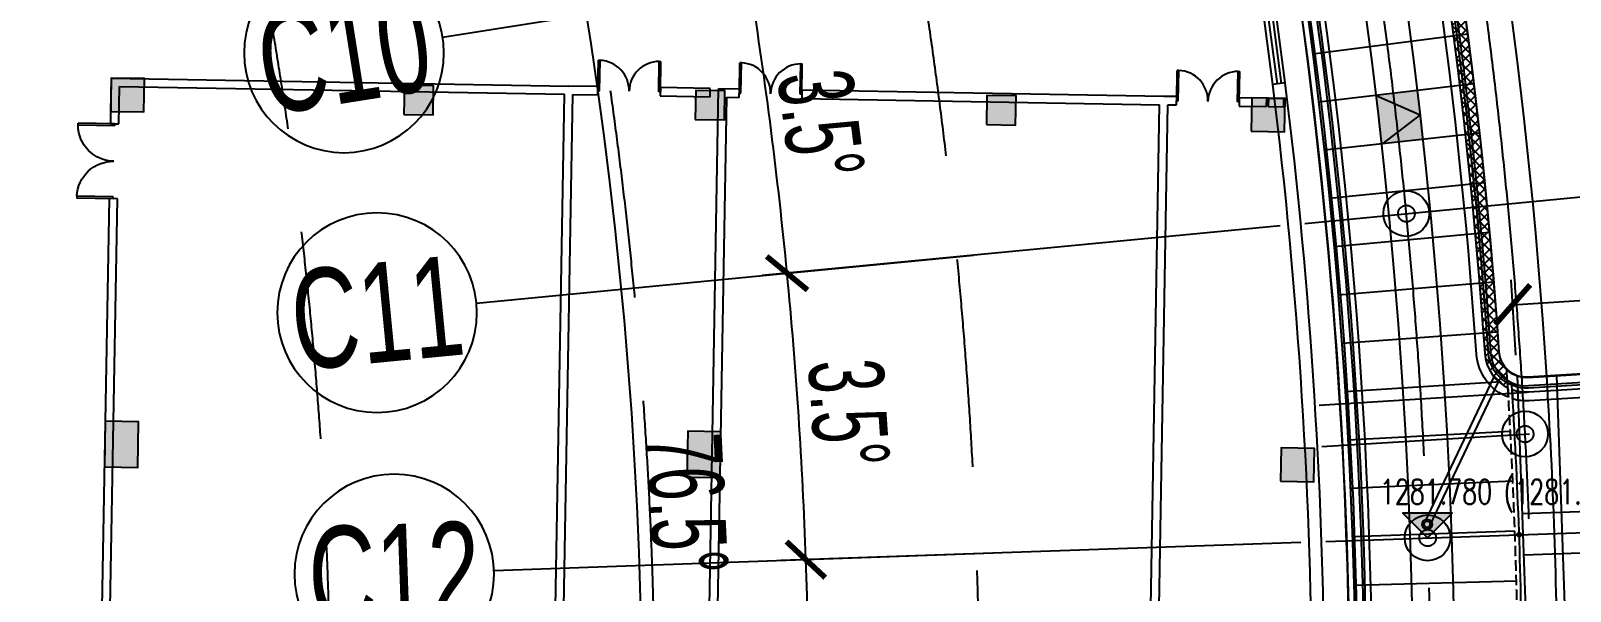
# Model space of a CAD drawing. Extents: x 1962160 to 37842216, y -162679 to 2997677.
# Drawn here: x 37707960 to 37744955, y 2760064 to 2773540 of the extents above; entities that cross this region are included whole.
import ezdxf
from ezdxf.enums import TextEntityAlignment as Align

# ---------------------------------------------------------------- set-up
doc = ezdxf.new("R2010")
doc.units = 0
doc.header["$LTSCALE"] = 1000
for name, pattern in [('__DASH', [0.35, 0.25, -0.1]), ('CENTER', [2, 1.25, -0.25, 0.25, -0.25]), ('CENTER2', [28.575000000000003, 19.05, -3.175, 3.175, -3.175]), ('DASH', [0.35, 0.25, -0.1]), ('HIDDEN', [0.375, 0.25, -0.125])]:
    doc.linetypes.add(name, pattern=pattern)
doc.layers.get('0').update_dxf_attribs({"color": 8})
doc.layers.get('Defpoints').update_dxf_attribs({"color": 8})
for name, color, linetype in [('#幕墙线-平面', 8, 'Continuous'), ('#标注', 8, 'Continuous'), ('#虚线', 8, 'HIDDEN'), ('#轴线', 8, 'CENTER2'), ('1-WIN-1', 8, 'Continuous'), ('A-AL-E', 8, 'Continuous'), ('A-COLS-PLAN-C', 8, 'DASH'), ('A-COLS-PLAN-S', 8, 'DASH'), ('A-DETL-ALUM', 8, 'Continuous'), ('A-DIMS-ELEV', 8, 'Continuous'), ('A-FLOR', 8, 'Continuous'), ('A-FLOR-OTLN', 8, 'Continuous'), ('A-FLOR-UNDR', 8, '__DASH'), ('A-GRID', 8, 'CENTER'), ('A-HATH', 8, 'Continuous'), ('A-ROOF-DRAN', 8, 'Continuous'), ('A-STRS-HRAL', 8, 'Continuous'), ('COLUMN', 8, 'Continuous'), ('DIM', 8, 'Continuous'), ('G-ACCS', 8, 'Continuous'), ('PUB_HATCH', 8, 'Continuous'), ('周边建筑', 8, 'Continuous'), ('建-填充', 8, 'Continuous'), ('水-雨水-压力流-标识', 8, 'Continuous')]:
    doc.layers.add(name, color=color, linetype=linetype)
doc.layers.add('A-X-CHEK', color=8, linetype='Continuous', plot=False)
doc.styles.add('#文字', font='jrs.shx', dxfattribs={"width": 0.7, "bigfont": 'hztxt.shx'})
doc.styles.add('_TCH_DIM', font='SIMPLEX', dxfattribs={"bigfont": 'GBCBIG'})
doc.styles.add('JHZX', font='jrs.shx', dxfattribs={"width": 0.6, "bigfont": 'jhz.shx'})
doc.dimstyles.new('JZBZ-600', dxfattribs={"dimscale": 600, "dimtxt": 3, "dimasz": 1.5, "dimexe": 1, "dimexo": 1, "dimgap": 0.5, "dimtad": 1, "dimdec": 0, "dimdsep": 46, "dimtxsty": 'JHZX', "dimblk1": 'ARCHTICK', "dimblk2": 'ARCHTICK', "dimsah": 1, "dimcen": 0, "dimclrd": 1, "dimclre": 1, "dimclrt": 2, "dimadec": 1, "dimazin": 2, "dimtfac": 1, "dimtdec": 0, "dimtix": 1, "dimtmove": 0, "dimatfit": 3, "dimfxl": 1, "dimtolj": 1, "dimlwd": -1, "dimlwe": -1, "dimarcsym": 1})

# ---------------------------------------------------------------- blocks, each defined once
blk = doc.blocks.new('排水沟区域')
at = {"layer": 'A-HATH'}
h = blk.add_hatch(dxfattribs=at)
h.set_pattern_fill('ANSI37', color=256, scale=100)
h.set_pattern_definition([(45, (0, 0), (-112.2532015133644, 112.2532015133644), []), (135, (0, 0), (-112.2532015133644, -112.2532015133644), [])])
edge = h.paths.add_edge_path()
edge.add_arc((35778214.13878883, 2927624.965237803), 650.0000000036937, 183.9388823932484, 223.5627937521552, ccw=False)
edge.add_arc((35647972.51225553, 2918657.177440425), 129900.0000000662, 3.938884257588553, 38.97795766836391)
edge.add_line((35748955.2148303, 3000367.053102507), (35748683.21338074, 3000146.791373039))
edge.add_arc((35647972.51225566, 2918657.17744047), 129549.9999999376, 3.938884257573193, 38.97789835857748, ccw=False)
edge.add_arc((35778214.13878738, 2927624.965258901), 1000.000000002873, 183.938884257331, 243.7486610001553)
edge.add_arc((35647972.50986589, 2918657.177302167), 130050.0023937305, 3.558072409215487, 3.756253554398149)
blk.add_lwpolyline([(35777743.13609562, 2927177.018295643, -0.1746354518207903), (35777565.67415892, 2927580.315223805, 0.1540892544204838), (35748955.2148303, 3000367.053102507), (35748683.21338074, 3000146.791373039, -0.1540889894882649), (35777216.50089744, 2927556.272897216, 0.2670597927759777), (35777771.82913741, 2926728.102853881, 0.0008647285902376794)], format="xyb", close=True, dxfattribs=at)
blk = doc.blocks.new('A$C58e34137')
at = {"layer": 'A-X-CHEK'}
blk.add_blockref('排水沟区域', (-35647972.51433039, -2918657.17947907), dxfattribs=at)
blk = doc.blocks.new('雨水立管')
for radius in [80, 50]:
    blk.add_circle((-3.725290298461914e-09, 2.328306436538696e-10), radius)
blk = doc.blocks.new('雨水')
at = {"layer": 'A-ROOF-DRAN'}
for points in [[(35775765.0887767, 2923481.512267035), (35777439.27865133, 2926992.832543749)], [(35775900.48591738, 2923416.955204703), (35777550.27924085, 2926877.107984771)]]:
    blk.add_lwpolyline(points, dxfattribs=at)
at = {"xscale": 1.5, "yscale": 1.5, "zscale": 1.5}
blk.add_blockref('雨水立管', (35775832.78734705, 2923449.233735869), dxfattribs=at)
blk = doc.blocks.new('1100')
at = {"layer": 'A-DETL-ALUM', "ltscale": 0.3}
blk.add_circle((35572079.41488183, 2737404.62498665), 550, dxfattribs=at)
blk = doc.blocks.new('_YZHK')
blk.add_circle((0, 0), 0.5)
blk = doc.blocks.new('ASDFASD')
at = {"layer": 'A-COLS-PLAN-C', "ltscale": 0.3, "xscale": 400, "yscale": 400, "zscale": 400}
for p in [(35775333.45583668, 2930920.641475452), (35778186.51124921, 2925619.538112086), (35775844.56857269, 2923122.56804359)]:
    blk.add_blockref('_YZHK', p, dxfattribs=at)
blk = doc.blocks.new('$WINLIB2D$00000001')
for points in [[(-0.4999999999999964, 0.5000000000000142), (-0.4999999999999964, -0.4999999999999858)], [(-0.4999999999999964, 0.5000000000000142), (0.5000000000000036, 0.5000000000000142)], [(0.5000000000000036, -0.4999999999999858), (0.5000000000000036, 0.5000000000000142)], [(0.5000000000000036, 0.1666666666666714), (-0.4999999999999964, 0.1666666666666714)], [(0.5000000000000036, -0.1666666666666572), (-0.4999999999999964, -0.1666666666666572)], [(-0.4999999999999964, -0.4999999999999858), (0.5000000000000036, -0.4999999999999858)]]:
    blk.add_lwpolyline(points)
blk = doc.blocks.new('$DorLib2D$00000002')
at = {"layer": '1-WIN-1'}
for p, q in [((-0.5000000000002274, 1.70530256582424e-13), (-0.5, 0.4875000000000114)), ((-0.4750000000001364, 0.4875000000002387), (-0.5, 0.4875000000000114)), ((-0.4750000000001364, 1.70530256582424e-13), (-0.4750000000001364, 0.4875000000002387)), ((0.4749999999999091, 5.684341886080801e-14), (0.4749999999999091, 0.4875000000001251)), ((0.4749999999999091, 0.4875000000001251), (0.4999999999997726, 0.4875000000001251)), ((0.5, -5.684341886080801e-14), (0.4999999999997726, 0.4875000000001251)), ((-0.5000000000002274, 1.70530256582424e-13), (-0.4750000000001364, 1.70530256582424e-13)), ((0.5, -5.684341886080801e-14), (0.4749999999999091, 5.684341886080801e-14))]:
    blk.add_line(p, q, dxfattribs=at)
for centre, start, end in [((-0.4875000000001819, 5.684341886080801e-14), 0, 88.53071642340379), ((0.4874999999999545, 5.684341886080801e-14), 91.46928357659621, 180)]:
    blk.add_arc(centre, 0.4875, start, end, dxfattribs=at)
blk = doc.blocks.new('_FZH')
blk.add_lwpolyline([(-0.5, -0.5), (0.5, -0.5), (0.5, 0.5), (-0.5, 0.5)], close=True)
at = {"layer": 'PUB_HATCH'}
blk.add_solid([(-0.5, -0.5), (0.5, -0.5), (-0.5, 0.5), (0.5, 0.5)], dxfattribs=at)
blk = doc.blocks.new('567')
at = {"layer": '周边建筑'}
for p, q in [((12985.57901015133, 124725.8382987827), (12956.65461957455, 124427.2281401013)), ((13252.37157806009, 124249.686639071), (13340.11599964648, 124601.6102921367)), ((13340.11599964648, 124601.6102921367), (13534.17514490336, 124553.2259130185)), ((13446.43072331697, 124201.3022599523), (13534.17514490336, 124553.2259130185)), ((13242.43034018576, 124209.8145117536), (13082.27317552269, 123567.4592093229)), ((13436.48948545009, 124161.430132627), (13242.43034018576, 124209.8145117536)), ((13252.37157806009, 124249.686639071), (13446.43072331697, 124201.3022599523)), ((13276.33232078701, 123519.0748302042), (13436.48948545009, 124161.430132627)), ((13082.27317552269, 123567.4592093229), (13276.33232078701, 123519.0748302042)), ((12719.39033213258, 122112.0156199113), (12643.94311700016, 121809.4133679415)), ((12913.44947739691, 122063.6312407921), (12719.39033213258, 122112.0156199113)), ((12643.94311700016, 121809.4133679415), (10539.22262553126, 113367.8405504227)), ((12862.19445179403, 121858.0585614522), (12913.44947739691, 122063.6312407921)), ((45852.24914517999, 113632.7141110599), (12862.19445179403, 121858.0585614522)), ((10733.28177078813, 113319.4561713045), (12813.8100726828, 121663.9994161949)), ((45803.86476606131, 113438.6549658035), (12813.8100726828, 121663.9994161949)), ((10539.22262553126, 113367.8405504227), (10733.28177078813, 113319.4561713045)), ((10176.3397821486, 111912.3969610035), (10055.3788343519, 111427.2490978907)), ((10370.39892740548, 111864.0125818849), (10176.3397821486, 111912.3969610035)), ((10297.82235872746, 111572.9238640293), (10370.39892740548, 111864.0125818849)), ((43433.55181825161, 103105.1358892624), (10055.3788343519, 111427.2490978907)), ((43287.87705210596, 103347.5794136375), (10297.82235872746, 111572.9238640293)), ((10006.99445523322, 111233.1899526194), (9716.688180483878, 110068.835081026)), ((9910.747325748205, 110020.4507019068), (10201.05360048264, 111184.8055735002)), ((10201.05360048264, 111184.8055735002), (10006.99445523322, 111233.1899526194)), ((9716.688180483878, 110068.835081026), (9910.747325748205, 110020.4507019068)), ((9353.80533709377, 108613.3914916143), (9184.460010200739, 107934.1844832976)), ((9547.864482358098, 108565.0071124961), (9353.80533709377, 108613.3914916143)), ((9402.711345009506, 107982.8296768074), (9547.864482358098, 108565.0071124961)), ((6523.319104403257, 97260.93127696216), (9184.460010200739, 107934.1844832976)), ((6765.762628778815, 97406.6060430929), (9354.326965898275, 107788.7705315505)), ((42344.38165927678, 99563.42608116567), (9354.326965898275, 107788.7705315505)), ((42392.76603839546, 99757.4852264151), (9402.711345009506, 107982.8296768074)), ((7639.02878241241, 97188.87633705884), (6765.762628778815, 97406.6060430929)), ((6523.319104403257, 97260.93127696216), (7590.644403293729, 96994.81719180942)), ((7590.644403293729, 96994.81719180942), (7639.02878241241, 97188.87633705884)), ((9385.56108970195, 96753.41692498326), (9337.17671059072, 96559.35777972592)), ((9337.17671059072, 96559.35777972592), (37087.6344820857, 89640.39156557573)), ((37136.01886119694, 89834.45071083307), (9385.56108970195, 96753.41692498326))]:
    blk.add_line(p, q, dxfattribs=at)
blk.add_lwpolyline([(-47073.25338561833, 116876.4681862746, -0.0744215799525629), (-10790.70054857433, 125537.0892229746), (-8338.038720555604, 115699.9999267608), (8338.038676522672, 115699.9999267608), (10790.70050453395, 125537.0892229751, -0.07442158046754624), (47073.25353706628, 116876.4681253135, -0.07421954768420427)], format="xyb", dxfattribs=at)
for centre, radius, start, end in [((-2.201646566390991e-05, -4.607392475008965e-05), 126000, 68.06235922378528, 111.9376407861825), ((-7.75754451751709e-05, 1.432048156857491e-05), 125400.0000000253, 70.27070677301897, 84.05618004111938), ((-7.75754451751709e-05, 1.432048156857491e-05), 125100.0000000252, 70.2706950240314, 84.05519375427872)]:
    blk.add_arc(centre, radius, start, end, dxfattribs=at)
at = {"layer": 'COLUMN'}
for p, xscale, yscale, zscale, rotation in [((13640.48992242664, 124152.9179450185), 799.9999999999872, 799.9999999999872, 799.9999999999872, 76.0000000000087), ((21997.1483246088, 122947.6943870131), 799.9999999999872, 799.9999999999872, 799.9999999999872, 76.0000000000087), ((12088.56606877595, 117928.4913424985), 700.0000000000595, 700.0000000000595, 700.0000000000595, 75.99999999999785), ((10395.11279957741, 111136.421258565), 700.0000000000595, 700.0000000000595, 700.0000000000595, 75.99999999999785), ((18545.59690029919, 109104.2773355283), 799.9999999999873, 1099.99999999994, 1099.99999999994, 75.99999999999152), ((8701.659476064146, 104344.350956901), 700.0000000000595, 700.0000000000595, 700.0000000000595, 75.99999999999785), ((7008.206206865609, 97552.28087296896), 799.9999999997608, 799.9999999997608, 799.9999999997608, 75.99999999995309), ((15158.69030758739, 95520.1369499322), 799.9999999999873, 1099.99999999994, 1099.99999999994, 75.99999999999152)]:
    blk.add_blockref('_FZH', p, dxfattribs=dict(at, xscale=xscale, yscale=yscale, zscale=zscale, rotation=rotation))
at = {"layer": '周边建筑'}
for name, p, xscale, yscale, zscale, rotation in [('$WINLIB2D$00000001', (12075.30946690589, 124663.3041555583), -1800, 300.0000000000001, 1800, 354.4673970493914), ('$DorLib2D$00000002', (12997.86132645607, 122815.5452250619), 1500.000000000001, 1500.000000000001, 1500.000000000001, 76.00000000002495), ('$DorLib2D$00000002', (10454.81077647209, 112615.9265661538), 1500.000000000001, 1500.000000000001, 1500.000000000001, 76.00000000000983), ('$DorLib2D$00000002', (9632.276331424713, 109316.921096764), 1499.999999999999, 1499.999999999999, 1499.999999999999, 75.99999999998785), ('$DorLib2D$00000002', (8488.102746494114, 96874.11705839634), -1800, 1800, -1800, 166.0000000000006)]:
    blk.add_blockref(name, p, dxfattribs=dict(at, xscale=xscale, yscale=yscale, zscale=zscale, rotation=rotation))
blk = doc.blocks.new('DIAN')
at = {"layer": 'A-FLOR-OTLN'}
h = blk.add_hatch(color=256, dxfattribs=at)
h.dxf.hatch_style = 1
edge = h.paths.add_edge_path()
edge.add_arc((35536772.41172721, 2753987.120531246), 50, 0, 360)
blk.add_circle((35536772.41172721, 2753987.120531246), 50, dxfattribs=at)
blk = doc.blocks.new('总体道路0521')
at = {"layer": 'G-ACCS'}
for radius, start, end in [(223.8000000007542, 2.615028490091015, 87.02539691564355), (130.9999999943868, 3.653077652685774, 42.07717189144375), (137.9999999943868, 3.645302214745482, 25.64449446965705), (130.9999999943868, 0.3469283966017434, 3.653077652685774)]:
    blk.add_arc((35647972.51118848, 2918657.176535503), radius, start, end, dxfattribs=at)
blk = doc.blocks.new('A$C06ac024f')
at = {"layer": 'A-DIMS-ELEV'}
blk.add_hatch(color=256, dxfattribs=at).paths.add_polyline_path([(127869.9584106952, 4467.204180768691), (127269.9584106952, 5067.204180768691), (128469.9584106952, 5067.204180768691)])
at = {"layer": 'A-AL-E'}
for points in [[(146966.1108442098, 9139.118675829377), (130293.5131061152, 8119.378913449589, -0.411971783023191), (129393.6296410561, 8909.40498467395, 0.2085567122118536), (81515.31024506688, 100882.8259750819, -0.4119750127441655), (81384.31683558226, 102073.1150699067), (91782.78928811848, 115145.4842241406)], [(146953.5622105077, 9338.72490592394), (130281.3033982068, 8319.005873133894, -0.4119717830233011), (129593.1572190449, 8923.143457010388, 0.2085567122118591), (81641.00849476457, 101038.3893063087, -0.4119750127432668), (81540.83706398308, 101948.6103788218), (91939.0993520841, 115020.7153262636)]]:
    blk.add_lwpolyline(points, format="xyb", dxfattribs=at)
for centre, radius in [((-0.004684269428253174, 0.00567364227026701), 126149.999999992), ((-0.004684269428253174, 0.00567364227026701), 126199.999999992), ((-0.004684276878833771, 0.005673648323863745), 126199.9999999989)]:
    blk.add_arc(centre, radius, 351.0834287830491, 34.92498159711911, dxfattribs=at)
at = {"layer": 'A-DIMS-ELEV'}
for p, q in [((127869.9584106952, 4467.204180768691), (127269.9584106952, 5067.204180768691)), ((127269.9584106952, 5067.204180768691), (128469.9584106952, 5067.204180768691)), ((127869.9584106952, 4467.204180768691), (128469.9584106952, 5067.204180768691))]:
    blk.add_line(p, q, dxfattribs=at)
at = {"layer": 'A-FLOR-OTLN'}
blk.add_lwpolyline([(130145.7280032486, 1053.933199216612, 0.01370342682490498), (129892.5500779971, 8182.103042650502)], format="xyb", dxfattribs=at)
blk.add_lwpolyline([(130070.7114523053, 4542.175169539638), (147160.2945942804, 5138.956563179381)], dxfattribs=at)
at = {"layer": 'A-FLOR-UNDR'}
blk.add_lwpolyline([(130044.202333577, 1227.491356802173, 0.01336815846064744), (129792.7478845567, 8175.81637544604)], format="xyb", dxfattribs=at)
at = {"layer": 'A-STRS-HRAL'}
for points in [[(129813.0462543592, 7846.935393485241, -0.2921176871007272), (129044.4563795775, 8885.362658081576, 0.1540888374545785), (100555.2670410722, 81363.75576079264), (100710.6964408681, 81489.61960624158, -0.1540889894881771), (129243.9839575663, 8899.101130418945, 0.2670597927890374), (129799.3121975809, 8070.931087060366, -0.0004314040462649551), (129813.0462543592, 7846.935393484775)], [(103310.9296712726, 72392.50074449694, -0.0004002233398614249), (103426.6898901165, 72227.01827567676), (103606.6081442609, 72318.69121340662, -0.1935717540683458), (124826.7109548077, -19560.50461522304), (124624.2663757429, -19560.50461522304, -0.0004012567173373277), (124592.7107252777, -19760.50461522304), (124997.6942270324, -19760.50461522304, 0.1942794498697185), (103670.8411152959, 72575.88480162481), (103310.9296712726, 72392.50074449647)]]:
    blk.add_lwpolyline(points, format="xyb", dxfattribs=at)
blk.add_lwpolyline([(146987.4185210764, 8789.767868706025, 0.000339558691519595), (146975.3443833217, 8989.403120215517), (130302.6703870445, 7969.658693685662, -0.1021960107899122), (129902.2178099155, 8027.152806579601, -0.000412078296468395), (129915.2725876644, 7813.022464814596, 0.08432738074264279), (130314.8800949529, 7770.031734001357)], format="xyb", close=True, dxfattribs=at)
at = {"xscale": 1000, "yscale": 1000, "zscale": 1000}
blk.add_blockref('总体道路0521', (-35647972511.19448, -2918657176.530752), dxfattribs=at)
at = {"layer": 'A-COLS-PLAN-S'}
blk.add_blockref('ASDFASD', (-35647972.51693987, -2918657.171766797), dxfattribs=at)
at = {"layer": 'A-FLOR-OTLN'}
blk.add_blockref('DIAN', (-35406701.85112597, -2749444.831742959), dxfattribs=at)
at = {"layer": 'A-ROOF-DRAN'}
blk.add_blockref('雨水', (-35647972.51693987, -2918657.171766797), dxfattribs=at)
at = {"layer": '周边建筑', "rotation": 283.0000003899075}
blk.add_blockref('567', (-0.006137371063232422, 0.004641769453883171), dxfattribs=at)
at = {"layer": '水-雨水-压力流-标识'}
for p in [(-35444720.56920711, -2725139.347373944), (-35441867.51379473, -2730440.450737308), (-35444209.45647113, -2732937.420805882)]:
    blk.add_blockref('1100', p, dxfattribs=at)
at = {"layer": 'A-DIMS-ELEV', "style": '_TCH_DIM', "width": 0.7058823529411765}
for s, p in [('(1281.680)', (129701.9584106952, 5277.204180768691)), ('1281.780', (126721.9584106952, 5277.204180768691))]:
    blk.add_text(s, height=595, dxfattribs=at).set_placement(p)
blk = doc.blocks.new('A$C41f195f4')
at = {"layer": '建-填充', "ltscale": 10}
h = blk.add_hatch(color=256, dxfattribs=at)
h.dxf.hatch_style = 1
edge = h.paths.add_edge_path()
edge.add_line((127625.6825533509, 15215.22417963436), (126632.7176131085, 15096.81544538029))
edge.add_arc((-7.450580596923828e-09, -1.83936208486557e-07), 127529.443685294, 6.269250618529384, 6.798562651338727, ccw=False)
edge.add_line((126766.7799010202, 13926.32471974799), (127760.7963021398, 14035.55564581882))
edge.add_arc((-7.450580596923828e-09, 6.379559636116028e-07), 128529.4436852028, 6.269264102359728, 6.798575973594287)
edge = h.paths.add_edge_path()
edge.add_line((128434.7321673259, -4933.30185085535), (127435.4676943868, -4894.954564309679))
edge.add_arc((4.470348358154297e-08, 5.00120222568512e-07), 127529.4436852418, 357.270970084699, 357.8002793729326, ccw=False)
edge.add_line((127384.8099208102, -6072.001985478215), (128383.6775138676, -6119.578585076611))
edge.add_arc((2.235174179077148e-08, 2.975575625896454e-07), 128529.4436852568, 357.2709861288366, 357.8002952768489)
at = {"layer": 'DIM', "ltscale": 10}
blk.add_lwpolyline([(126632.7176131085, 15096.81544537982), (127693.8704369143, 14631.92902126629), (126766.7799010202, 13926.32471974753)], dxfattribs=at)
blk = doc.blocks.new('A$C80b62fe7')
at = {"layer": '#幕墙线-平面'}
for points in [[(218719.7094477937, 197989.2938197274), (201348.7543122098, 196926.8406891157, -0.4119717830239575), (200385.3496613875, 197772.6333065447, 0.2085567122118526), (152529.1790638864, 289703.5068392851, -0.4119750127440977), (152388.9390607923, 290977.8163408032), (163222.968982771, 304597.7436151779)], [(218703.8368275166, 198248.8088673172), (201332.8816919327, 197186.3557367055, -0.4119717830233011), (200644.7355127707, 197790.493320582, 0.2085567122118591), (152692.5867884904, 289905.7391698803, -0.4119750127432668), (152592.4153577089, 290815.9602423934), (163426.4452796876, 304435.8875167696)]]:
    blk.add_lwpolyline(points, format="xyb", dxfattribs=at)
for points in [[(201193.0801410303, 193912.3018396874), (218194.4231405556, 194506.0018169521)], [(201227.9796375707, 192912.911012663), (218229.322637096, 193506.6109899278)]]:
    blk.add_lwpolyline(points, dxfattribs=at)
for centre, radius, start, end in [((71051.57360945642, 188867.3555372115), 128529.4436852644, 333.5022467601689, 195.775796910644), ((71051.57360945642, 188867.3555372115), 127529.4436852644, 333.539850647279, 195.7883970499479), ((71051.57360945642, 188867.3555372139), 126409.999999992, 351.0834286526117, 34.9249813998656), ((71051.57360945642, 188867.3555372139), 126149.999999992, 351.0834286526117, 34.9249813998656)]:
    blk.add_arc(centre, radius, start, end, dxfattribs=at)
blk = doc.blocks.new('DASWQE')
at = {"layer": '#幕墙线-平面', "ltscale": 10}
for points in [[(128838.5535001829, 16572.17929222202), (125119.1957193762, 16093.76765103778)], [(128986.1456529126, 15381.29461439606), (125262.5271286666, 14937.26186113991)], [(129122.7304203808, 14189.09733176045), (125395.1689178646, 13779.48135918099)], [(129248.2961467654, 12995.6891837297), (125517.1097676158, 12620.52494752547)], [(129362.8321165591, 11801.17201304901), (125628.3392717764, 11460.49152888497)], [(129466.3285555318, 10605.64775710599), (125728.8479382619, 10299.48009788338)], [(129558.7766315341, 9409.218439229764), (125818.6271898896, 9137.589732601307)], [(129640.1684552282, 8211.98615998635), (125897.669365108, 7974.919586169533)], [(130030.46491725, 8358.998908838257), (130296.5170995817, 740.2611988224089)], [(130973.1067673862, 8365.41422866378), (131237.3102316484, 799.6168777211569)], [(129865.0358331352, 7022.409721352626), (125965.9677186385, 6811.568878143094)], [(129924.3275628835, 5822.448424143717), (126023.5164220482, 5647.636886273976)], [(129972.5314102694, 4621.990945639554), (126070.3105642647, 4483.222937879618)], [(130009.6432711557, 3421.139741681051), (126106.3461519778, 3318.426401406527)]]:
    blk.add_lwpolyline(points, dxfattribs=at)
at = {"layer": 'DIM', "ltscale": 10}
blk.add_blockref('A$C80b62fe7', (-71047.03888088465, -188862.9763723449), dxfattribs=at)
blk = doc.blocks.new('_ARCHTICK')
at = {"const_width": 0.15}
blk.add_lwpolyline([(-0.5, -0.5), (0.5, 0.5)], dxfattribs=at)
blk = doc.blocks.new('*D143')
at = {"layer": '#标注', "color": 1, "transparency": 16777216}
for p, q in [((36905420.97353678, 2923016.09336888), (36892928.57389459, 2922580.259475116)), ((36905454.01584712, 2915388.375621648), (36892958.3091552, 2915715.964193314))]:
    blk.add_line(p, q, dxfattribs=at)
blk.add_arc((36780603.45404896, 2918661.469190465), 112993.4582866376, 358.4982726601343, 1.998120402384351, dxfattribs=at)
at = {"layer": 'Defpoints', "color": 0, "transparency": 16777216}
for p in [(36906020.6087196, 2923037.01339578), (36780603.45404896, 2918661.469190465), (36893594.97967643, 2918000.59707481), (36906053.80976833, 2915372.651370208)]:
    blk.add_point(p, dxfattribs=at)
at = {"layer": '#标注', "color": 1, "transparency": 16777216, "xscale": 900, "yscale": 900, "zscale": 900}
for p, rotation in [((36893528.20907742, 2922601.179502017), 91.99812040238434), ((36893558.1030764, 2915700.239941874), 268.4982726601343)]:
    blk.add_blockref('_ARCHTICK', p, dxfattribs=dict(at, rotation=rotation))
at = {"layer": '#标注', "color": 2, "transparency": 16777216, "insert": (36894795.84092312, 2919156.136194555), "char_height": 1800, "attachment_point": 5, "rotation": 270.2481965312595, "style": 'JHZX'}
blk.add_mtext('\\A1;3.5°', dxfattribs=at)
blk = doc.blocks.new('*D144')
at = {"layer": '#标注', "color": 1, "transparency": 16777216}
for p, q in [((36904922.28992538, 2930628.213491368), (36892479.80118528, 2929430.518225248)), ((36905420.9735368, 2923016.093368873), (36892928.57389481, 2922580.259475125))]:
    blk.add_line(p, q, dxfattribs=at)
blk.add_arc((36780603.45404896, 2918661.469190536), 112993.4582868511, 1.998120402348372, 5.49826562548923, dxfattribs=at)
at = {"layer": 'Defpoints', "color": 0, "transparency": 16777216}
for p in [(36905519.5293849, 2930685.702864142), (36893424.57876337, 2924899.692799711), (36906020.60871962, 2923037.013395773), (36780603.45404896, 2918661.469190536)]:
    blk.add_point(p, dxfattribs=at)
at = {"layer": '#标注', "color": 1, "transparency": 16777216, "xscale": 900, "yscale": 900, "zscale": 900}
for p, rotation in [((36893077.04064481, 2929488.007598022), 95.49826562548924), ((36893528.20907763, 2922601.179502024), 271.9981204023484)]:
    blk.add_blockref('_ARCHTICK', p, dxfattribs=dict(at, rotation=rotation))
at = {"layer": '#标注', "color": 2, "transparency": 16777216, "insert": (36894552.65086324, 2926126.484990382), "char_height": 1800, "attachment_point": 5, "rotation": 273.74819301391864, "style": 'JHZX'}
blk.add_mtext('\\A1;3.5°', dxfattribs=at)
blk = doc.blocks.new('*D145')
at = {"layer": '#标注', "color": 1, "transparency": 16777216}
for p, q in [((36903959.72859562, 2938196.193473026), (36891613.57810073, 2936241.054614019)), ((36904922.28992536, 2930628.213491371), (36892479.80118516, 2929430.518225236))]:
    blk.add_line(p, q, dxfattribs=at)
blk.add_arc((36780603.45404896, 2918661.469190486), 112993.4582867352, 5.498265625514841, 8.998645102916017, dxfattribs=at)
at = {"layer": 'Defpoints', "color": 0, "transparency": 16777216}
for p in [(36904552.34381938, 2938290.04013826), (36892833.25907005, 2931776.059558722), (36905519.5293849, 2930685.702864147), (36780603.45404896, 2918661.469190486)]:
    blk.add_point(p, dxfattribs=at)
at = {"layer": '#标注', "color": 1, "transparency": 16777216, "xscale": 900, "yscale": 900, "zscale": 900}
for p, rotation in [((36892206.19332449, 2936334.901279252), 98.99864510291603), ((36893077.0406447, 2929488.007598011), 275.4982656255148)]:
    blk.add_blockref('_ARCHTICK', p, dxfattribs=dict(at, rotation=rotation))
at = {"layer": '#标注', "color": 2, "transparency": 16777216, "insert": (36893884.31835775, 2933069.511976989), "char_height": 1800, "attachment_point": 5, "rotation": 277.2484553642152, "style": 'JHZX'}
blk.add_mtext('\\A1;3.5°', dxfattribs=at)
blk = doc.blocks.new('*D64')
at = {"layer": '#标注', "color": 1, "transparency": 16777216}
for p, q in [((36891695.55188898, 3015232.356518981), (36904144.47523779, 3026054.040486193)), ((36900436.30621282, 2833177.681112401), (36913864.71399576, 2823598.411785046))]:
    blk.add_line(p, q, dxfattribs=at)
blk.add_arc((36780603.45404895, 2918661.4691905), 163093.4582867715, 324.4975139136729, 40.99999999998872, dxfattribs=at)
at = {"layer": 'Defpoints', "color": 0, "transparency": 16777216}
for p in [(36891242.72614085, 3014838.721101587), (36780603.45404895, 2918661.4691905), (36941218.33693203, 2890335.941262602), (36899947.85202042, 2833526.124080375)]:
    blk.add_point(p, dxfattribs=at)
at = {"layer": '#标注', "color": 1, "transparency": 16777216, "xscale": 900, "yscale": 900, "zscale": 900}
for p, rotation in [((36903691.64948966, 3025660.405068799), 130.9999999999887), ((36913376.25980336, 2823946.854753019), 234.4975139136729)]:
    blk.add_blockref('_ARCHTICK', p, dxfattribs=dict(at, rotation=rotation))
at = {"layer": '#标注', "color": 2, "transparency": 16777216, "insert": (36944707.88074233, 2926540.40157154), "char_height": 1800, "attachment_point": 5, "rotation": 272.7487569568309, "style": 'JHZX'}
blk.add_mtext('\\A1;76.5°', dxfattribs=at)
blk = doc.blocks.new('*D111')
at = {"layer": '#标注', "color": 1, "transparency": 16777216}
for p, q in [((36874861.74352521, 3000598.950161402), (36862409.03545138, 2989773.976182932)), ((36882278.00955416, 2846131.05704728), (36868845.5192631, 2855713.238666661))]:
    blk.add_line(p, q, dxfattribs=at)
blk.add_arc((36780603.45404898, 2918661.4691905), 108993.4582866235, 324.4975139136607, 40.99999999999096, dxfattribs=at)
at = {"layer": 'Defpoints', "color": 0, "transparency": 16777216}
for p in [(36875314.56927335, 3000992.585578796), (36780603.45404898, 2918661.4691905), (36887940.50926641, 2899731.84884221), (36882766.46374656, 2845782.614079307)]:
    blk.add_point(p, dxfattribs=at)
at = {"layer": '#标注', "color": 1, "transparency": 16777216, "xscale": 900, "yscale": 900, "zscale": 900}
for p, rotation in [((36862861.86119953, 2990167.611600326), 130.999999999991), ((36869333.9734555, 2855364.795698687), 234.4975139136607)]:
    blk.add_blockref('_ARCHTICK', p, dxfattribs=dict(at, rotation=rotation))
at = {"layer": '#标注', "color": 2, "transparency": 16777216, "insert": (36890670.12673368, 2923945.957177582), "char_height": 1800, "attachment_point": 5, "rotation": 272.7487569568263, "style": 'JHZX'}
blk.add_mtext('\\A1;76.5°', dxfattribs=at)
blk = doc.blocks.new('*U246')
blk.add_line((20, 4.898587196589413e-16), (0, 0))
blk.add_circle((24, 0), 4)
at = {"style": 'JHZX', "width": 0.75}
blk.add_attdef('AXES', text='', height=4, dxfattribs=at).set_placement((23.99999999999997, 0), align=Align.MIDDLE_CENTER)
blk = doc.blocks.new('DOTE-11')
at = {"layer": '#虚线', "ltscale": 20}
for p, q in [((36905864.43415749, 2926318.769152144), (36926925.07840395, 2927606.893336317)), ((36905925.48269702, 2925320.634353722), (36926986.12694348, 2926608.758537895))]:
    blk.add_line(p, q, dxfattribs=at)
for radius, end in [(117099.9999999995, 50.90588039648975), (109299.9999999995, 50.72061515791979), (101499.9999999995, 50.50683943095017)]:
    blk.add_arc((36780598.51695531, 2918657.177440438), radius, 329.9999999848261, end, dxfattribs=at)
at = {"layer": '#轴线'}
for p, q in [((36905520.73985062, 2930685.8193818), (36926523.59963593, 2932708.164759951)), ((36906022.06574644, 2923037.064276677), (36927109.21219631, 2923773.443657093))]:
    blk.add_line(p, q, dxfattribs=at)
for radius, end in [(146599.9999999995, 183.9998103525153), (138799.9999999995, 210.1884172151102), (130399.9999999995, 210.3293811306592), (127949.9999999995, 210.3740096847854)]:
    blk.add_arc((36780598.51695531, 2918657.177440438), radius, 324.4999999903098, end, dxfattribs=at)
blk = doc.blocks.new('*D360')
at = {"layer": '#标注', "color": 1, "ltscale": 10, "transparency": 16777216}
for p, q in [((37760582.50905074, 2766817.957645778), (37760467.32088072, 2768628.808978308)), ((37743571.4396405, 2766952.850106771), (37760505.40987259, 2768030.019174873)), ((37743648.53881865, 2765740.788577676), (37743533.35064863, 2767551.639910206))]:
    blk.add_line(p, q, dxfattribs=at)
at = {"layer": 'Defpoints', "color": 0, "ltscale": 10, "transparency": 16777216}
for p in [(37760505.40987259, 2768030.019174873), (37760620.59804261, 2766219.167842343), (37743686.62781052, 2765141.998774241)]:
    blk.add_point(p, dxfattribs=at)
at = {"layer": '#标注', "color": 1, "ltscale": 10, "transparency": 16777216, "xscale": 900, "yscale": 900, "zscale": 900}
for p, rotation in [((37760505.40987259, 2768030.019174873), 3.639678199666764), ((37743571.4396405, 2766952.850106771), 183.6396781996668)]:
    blk.add_blockref('_ARCHTICK', p, dxfattribs=dict(at, rotation=rotation))
at = {"layer": '#标注', "color": 2, "ltscale": 10, "transparency": 16777216, "insert": (37751962.2467728, 2768689.014247693), "char_height": 1800, "attachment_point": 5, "rotation": 3.6396781996667644, "style": 'JHZX'}
blk.add_mtext('\\A1;943*18=16974', dxfattribs=at)
blk = doc.blocks.new('ZW-5001')
at = {"layer": '#标注'}
ref = blk.add_blockref('*U246', (36896650.38908622, 2937041.869099528), dxfattribs=dict(at, xscale=-599.9999999999997, yscale=599.9999999999999, rotation=9.01348231881574))
ref.add_attrib('AXES', 'C10', dxfattribs={"layer": '0', "height": 2399.999999999999, "rotation": 9.013482269833899, "style": '#文字', "width": 0.7}).set_placement((36882428.20745246, 2934785.866109774), align=Align.MIDDLE_CENTER)
ref = blk.add_blockref('*U246', (36897556.33668721, 2929922.244999233), dxfattribs=dict(at, xscale=-599.9999999999998, yscale=599.9999999999999, rotation=5.513218046030735))
ref.add_attrib('AXES', 'C11', dxfattribs={"layer": '0', "height": 2399.999999999999, "rotation": 5.513218013782722, "style": '#文字', "width": 0.7}).set_placement((36883222.95021999, 2928538.759439286), align=Align.MIDDLE_CENTER)
ref = blk.add_blockref('*U246', (36898025.91882732, 2922760.591489119), dxfattribs=dict(at, xscale=-599.9999999999998, yscale=599.9999999999999, rotation=2.012953773245974))
ref.add_attrib('AXES', 'C12', dxfattribs={"layer": '0', "height": 2399.999999999999, "rotation": 2.012953748477606, "style": '#文字', "width": 0.7}).set_placement((36883634.8049091, 2922254.785097038), align=Align.MIDDLE_CENTER)
for base, center, p1, p2, picture, middle in [((36941218.33693203, 2890335.941262602), (36780603.45404896, 2918661.469190501), (36899947.85202043, 2833526.124080375), (36891242.72614085, 3014838.721101587), '*D64', (36944707.88074233, 2926540.401571544)), ((36887940.50926641, 2899731.84884221), (36780603.45404899, 2918661.4691905), (36882766.46374656, 2845782.614079307), (36875314.56927335, 3000992.585578796), '*D111', (36890670.12673368, 2923945.957177579)), ((36892833.25907005, 2931776.059558722), (36780603.45404897, 2918661.469190486), (36905519.5293849, 2930685.702864147), (36904552.34381939, 2938290.04013826), '*D145', (36893884.31835774, 2933069.511976985)), ((36893424.57876337, 2924899.692799711), (36780603.45404896, 2918661.469190537), (36906020.60871961, 2923037.013395773), (36905519.5293849, 2930685.702864142), '*D144', (36894552.65086324, 2926126.484990386)), ((36893594.97967643, 2918000.59707481), (36780603.45404897, 2918661.469190465), (36906053.80976834, 2915372.651370209), (36906020.60871961, 2923037.013395781), '*D143', (36894795.84092312, 2919156.136194558))]:
    dim = blk.add_angular_dim_3p(base=base, center=center, p1=p1, p2=p2, dimstyle='JZBZ-600', dxfattribs=at)
    dim.commit()
    dim.dimension.update_dxf_attribs({"geometry": picture, "text_midpoint": middle})
blk = doc.blocks.new('FDGFH')
at = {"layer": 'A-FLOR'}
blk.add_blockref('ZW-5001', (-36780598.51155947, -2918657.163268261), dxfattribs=at)
at = {"layer": 'A-GRID'}
blk.add_blockref('DOTE-11', (-36780598.51155947, -2918657.163268261), dxfattribs=at)

msp = doc.modelspace()

# ---------------------------------------------------------------- linework, layer by layer
at = {"layer": '#标注', "ltscale": 10}
msp.add_arc((37613670.29957374, 2756893.476689796), 133919.6669144286, 333.9778101328699, 71.90950720445645, dxfattribs=at)

# ---------------------------------------------------------------- block references
at = {"layer": 'A-STRS-HRAL'}
msp.add_blockref('DASWQE', (37613652.56708944, 2756885.970215484), dxfattribs=at)
at = {"layer": 'DIM', "ltscale": 10}
for name, p in [('A$C06ac024f', (37613657.10216346, 2756879.841327364)), ('A$C58e34137', (37613657.09747919, 2756879.847001005)), ('A$C41f195f4', (37613657.10181801, 2756890.34938035))]:
    msp.add_blockref(name, p, dxfattribs=at)
at = {"layer": 'DIM'}
msp.add_blockref('FDGFH', (37613657.09676763, 2756879.827155179), dxfattribs=at)

# ---------------------------------------------------------------- dimensions: what is measured, and where the dimension line sits
at = {"layer": '#标注', "ltscale": 10}
dim = msp.add_aligned_dim(p1=(37743686.62781053, 2765141.998774241), p2=(37760620.59804261, 2766219.167842343), distance=1814.5111912129273, text='943*18=16974', dimstyle='JZBZ-600', dxfattribs=at)
dim.commit()
dim.dimension.update_dxf_attribs({"geometry": '*D360', "text_midpoint": (37751962.2467728, 2768689.014247693)})

doc.saveas('drawing.dxf')
